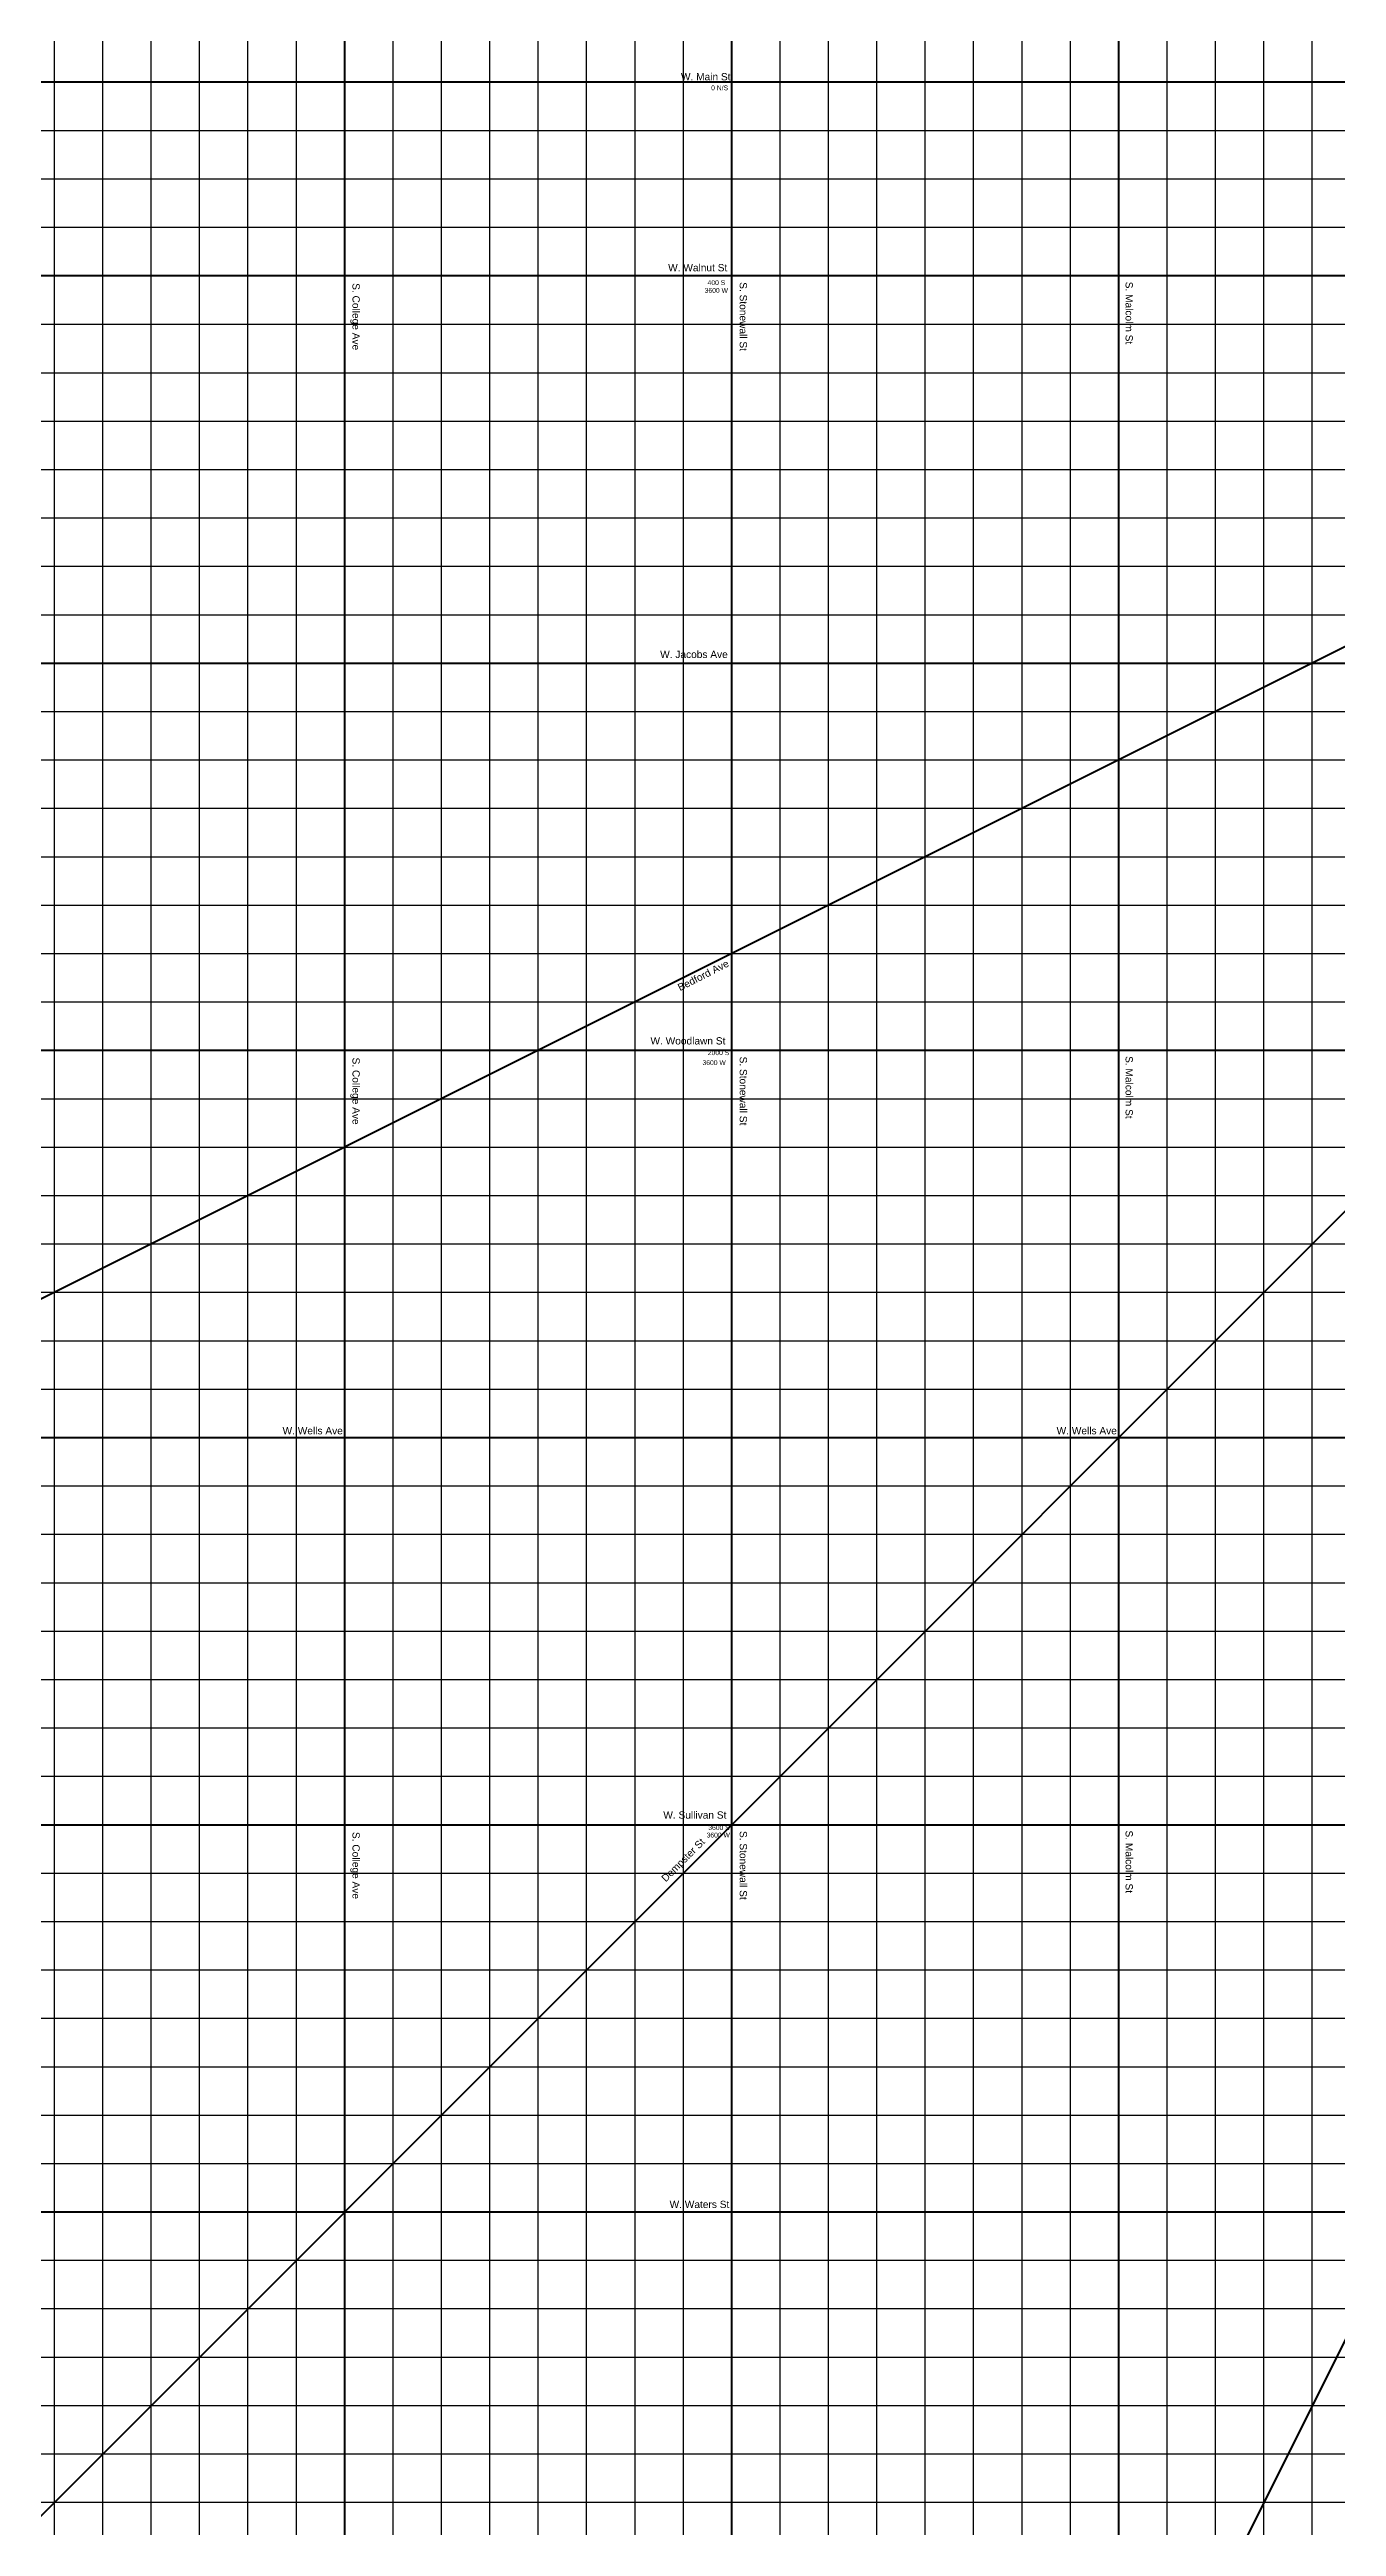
# Model space of a CAD drawing. Header units: inches. Extents: x -196 to 213, y -195 to 213.
# Drawn here: x -92.2 to -39, y -93 to 9.4 of the extents above; entities that cross this region are included whole.
import ezdxf

# ---------------------------------------------------------------- set-up
doc = ezdxf.new("R2010")
doc.units = ezdxf.units.IN
doc.header["$MEASUREMENT"] = 0
for name, color, linetype, lineweight in [('dia-major-st', 7, 'Continuous', 80), ('streets-major', 7, 'Continuous', 80), ('streets-minor', 7, 'Continuous', 30), ('text', 7, 'Continuous', 30)]:
    doc.layers.add(name, color=color, linetype=linetype, lineweight=lineweight)
doc.styles.get("Standard").update_dxf_attribs({"font": 'arial.ttf'})

msp = doc.modelspace()

# ---------------------------------------------------------------- linework, layer by layer
at = {"layer": 'dia-major-st'}
for p, q in [((0, 4), (-192, -92)), ((0, 0), (-192, -192)), ((4, 0), (-92, -192))]:
    msp.add_line(p, q, dxfattribs=at)
at = {"layer": 'streets-major'}
for p, q in [((-80, -192), (-80, 208)), ((-64, -192), (-64, 208)), ((-48, -192), (-48, 208)), ((0, 8), (-192, 8)), ((0, 0), (-192, 0)), ((-192, -16), (208, -16)), ((-192, -32), (208, -32)), ((-192, -48), (208, -48)), ((-192, -64), (208, -64)), ((-192, -80), (208, -80))]:
    msp.add_line(p, q, dxfattribs=at)
at = {"layer": 'streets-minor'}
for p, q in [((-92, -192), (-92, 208)), ((-90, -192), (-90, 208)), ((-88, -192), (-88, 208)), ((-86, -192), (-86, 208)), ((-84, -192), (-84, 208)), ((-82, -192), (-82, 208)), ((-78, -192), (-78, 208)), ((-76, -192), (-76, 208)), ((-74, -192), (-74, 208)), ((-72, -192), (-72, 208)), ((-70, -192), (-70, 208)), ((-68, -192), (-68, 208)), ((-66, -192), (-66, 208)), ((-62, -192), (-62, 208)), ((-60, -192), (-60, 208)), ((-58, -192), (-58, 208)), ((-56, -192), (-56, 208)), ((-54, -192), (-54, 208)), ((-52, -192), (-52, 208)), ((-50, -192), (-50, 208)), ((-46, -192), (-46, 208)), ((-44, -192), (-44, 208)), ((-42, -192), (-42, 208)), ((-40, -192), (-40, 208)), ((0, 6), (-192, 6)), ((0, 4), (-192, 4)), ((0, 2), (-192, 2)), ((-192, -2), (208, -2)), ((-192, -4), (208, -4)), ((-192, -6), (208, -6)), ((-192, -8), (208, -8)), ((-192, -10), (208, -10)), ((-192, -12), (208, -12)), ((-192, -14), (208, -14)), ((-192, -18), (208, -18)), ((-192, -20), (208, -20)), ((-192, -22), (208, -22)), ((-192, -24), (208, -24)), ((-192, -26), (208, -26)), ((-192, -28), (208, -28)), ((-192, -30), (208, -30)), ((-192, -34), (208, -34)), ((-192, -36), (208, -36)), ((-192, -38), (208, -38)), ((-192, -40), (208, -40)), ((-192, -42), (208, -42)), ((-192, -44), (208, -44)), ((-192, -46), (208, -46)), ((-192, -50), (208, -50)), ((-192, -52), (208, -52)), ((-192, -54), (208, -54)), ((-192, -56), (208, -56)), ((-192, -58), (208, -58)), ((-192, -60), (208, -60)), ((-192, -62), (208, -62)), ((-192, -66), (208, -66)), ((-192, -68), (208, -68)), ((-192, -70), (208, -70)), ((-192, -72), (208, -72)), ((-192, -74), (208, -74)), ((-192, -76), (208, -76)), ((-192, -78), (208, -78)), ((-192, -82), (208, -82)), ((-192, -84), (208, -84)), ((-192, -86), (208, -86)), ((-192, -88), (208, -88)), ((-192, -90), (208, -90)), ((-192, -92), (208, -92))]:
    msp.add_line(p, q, dxfattribs=at)

# ---------------------------------------------------------------- texts
at = {"layer": 'text'}
for s, height, p in [('W. Main St', 0.3, (-66.1, 8.08)), ('0 N/S', 0.2, (-64.85, 7.67)), ('W. Walnut St', 0.3, (-66.63, 0.19)), ('3600 W', 0.2, (-65.12, -0.7)), ('400 S', 0.2, (-65, -0.38)), ('W. Jacobs Ave', 0.3, (-66.96, -15.79)), ('W. Woodlawn St', 0.3, (-67.36, -31.76)), ('3600 W', 0.2, (-65.21, -32.61)), ('2000 S', 0.2, (-64.99, -32.2)), ('W. Wells Ave', 0.3, (-82.57, -47.87)), ('W. Wells Ave', 0.3, (-50.57, -47.87)), ('W. Sullivan St', 0.3, (-66.83, -63.75)), ('3600 W', 0.2, (-65.04, -64.53)), ('3600 S', 0.2, (-64.97, -64.22)), ('W. Waters St', 0.3, (-66.57, -79.84))]:
    msp.add_text(s, height=height, dxfattribs=at).set_placement(p)
for s, rotation, p in [('S. College Ave', 270, (-79.68, -0.3)), ('S. Stonewall St', 270, (-63.67, -0.26)), ('S. Malcolm St', 270, (-47.72, -0.24)), ('Bedford Ave', 27, (-66.14, -29.56)), ('S. College Ave', 270, (-79.68, -32.3)), ('S. Stonewall St', 270, (-63.67, -32.26)), ('S. Malcolm St', 270, (-47.72, -32.24)), ('S. College Ave', 270, (-79.68, -64.3)), ('S. Stonewall St', 270, (-63.67, -64.26)), ('S. Malcolm St', 270, (-47.72, -64.24)), ('Dempster St', 45, (-66.73, -66.39))]:
    msp.add_text(s, height=0.3, rotation=rotation, dxfattribs=at).set_placement(p)

doc.saveas('drawing.dxf')
